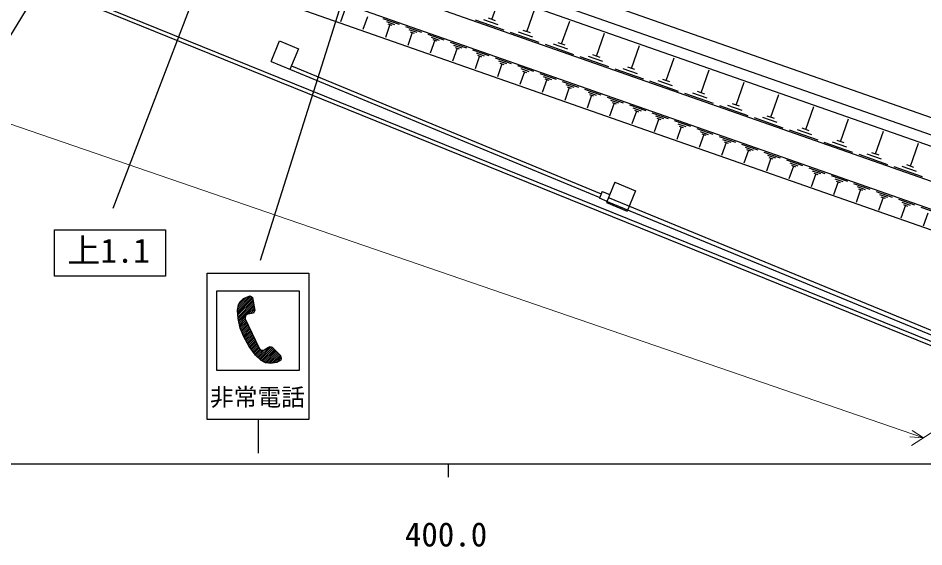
# Model space of a CAD drawing. Units: millimetres, scale not verified. Extents: x 40000 to 680000, y 20000 to 380000.
# Drawn here: x 435412 to 504056, y 198715 to 238765 of the extents above; entities that cross this region are included whole.
import ezdxf
from ezdxf.enums import TextEntityAlignment as Align

# ---------------------------------------------------------------- set-up
doc = ezdxf.new("R2010")
doc.units = ezdxf.units.MM
doc.header["$LTSCALE"] = 1000
for name, color, linetype, lineweight in [('M-BGD', 7, 'Continuous', 25), ('M-STR-HTXT', 7, 'Continuous', 13), ('M-STR-STRC', 7, 'Continuous', 25), ('M-TTL-BAND', 7, 'Continuous', 25)]:
    doc.layers.add(name, color=color, linetype=linetype, lineweight=lineweight)
doc.styles.add('ＭＳ ゴシック', font='')
doc.styles.get('ＭＳ ゴシック').set_extended_font_data('MS Gothic')

msp = doc.modelspace()

# ---------------------------------------------------------------- hatches: boundary and pattern name
at = {"layer": 'M-STR-STRC'}
h = msp.add_hatch(dxfattribs=at)
h.set_pattern_fill('USER', color=256, style=0, pattern_type=2)
h.set_pattern_definition([(45, (453410, 213234), (-141.421, 141.421), []), (45, (453410, 213376), (-141.421, 141.421), [])])
h.paths.add_polyline_path([(453410, 213234), (453820, 212824), (454155, 212663), (454404, 212626), (454690, 212626), (455025, 212688), (455311, 212862), (455335, 212986), (455286, 213222), (454665, 213831), (454516, 213893), (454379, 213843), (454044, 213619), (453832, 213619), (453671, 213756), (452615, 215992), (452640, 216240), (452826, 216352), (453249, 216427), (453348, 216626), (453186, 217607), (452988, 217731), (452727, 217632), (452491, 217520), (452280, 217321), (452106, 217060), (452044, 216638), (452093, 216017), (452230, 215284), (452516, 214626), (452913, 213880)])

# ---------------------------------------------------------------- linework, layer by layer
at = {"layer": 'M-BGD'}
for p, q in [((540570, 218627), (368212, 279016)), ((539854, 216705), (366779, 277346)), ((540134, 217455), (367798, 277836)), ((538982, 214362), (363593, 275813)), ((538283, 212488), (359588, 275097)), ((537760, 211082), (435577, 246883)), ((426381, 245951), (527549, 205000)), ((426164, 245715), (526750, 205000)), ((471320, 238662), (471929, 240398)), ((460189, 239468), (459845, 238486)), ((473963, 237736), (474571, 239473)), ((461888, 238873), (461544, 237891)), ((463059, 238738), (464286, 238308)), ((463587, 238278), (463243, 237296)), ((463323, 238508), (463937, 238293)), ((463434, 238331), (463740, 238224)), ((472254, 237848), (470083, 238608)), ((471787, 238255), (470702, 238635)), ((471592, 238567), (471049, 238757)), ((476605, 236810), (477214, 238547)), ((464758, 238143), (465985, 237713)), ((465286, 237682), (464942, 236701)), ((465022, 237912), (465635, 237698)), ((465132, 237736), (465439, 237629)), ((466457, 237547), (467684, 237118)), ((474896, 236922), (472726, 237682)), ((474430, 237329), (473344, 237709)), ((474234, 237641), (473692, 237831)), ((479248, 235884), (479856, 237621)), ((454578, 235475), (455224, 237038)), ((455224, 237038), (456654, 236448)), ((466984, 237087), (466640, 236106)), ((466721, 237317), (467334, 237102)), ((466831, 237141), (467138, 237033)), ((468156, 236952), (469383, 236522)), ((476877, 236715), (476334, 236905)), ((456654, 236448), (456008, 234884)), ((468683, 236492), (468339, 235510)), ((468419, 236722), (469033, 236507)), ((468530, 236546), (468836, 236438)), ((469854, 236357), (471081, 235927)), ((477539, 235996), (475368, 236756)), ((477072, 236403), (475987, 236783)), ((481890, 234959), (482499, 236695)), ((454578, 235475), (479489, 225183)), ((470382, 235897), (470038, 234915)), ((470118, 236127), (470732, 235912)), ((470228, 235951), (470535, 235843)), ((471553, 235762), (472780, 235332)), ((471817, 235532), (472430, 235317)), ((480181, 235070), (478011, 235831)), ((479715, 235477), (478629, 235857)), ((479519, 235789), (478977, 235979)), ((484533, 234033), (485141, 235769)), ((456120, 235156), (479601, 225455)), ((472081, 235302), (471737, 234320)), ((471927, 235355), (472234, 235248)), ((473252, 235167), (474479, 234737)), ((473516, 234937), (474129, 234722)), ((482824, 234144), (480653, 234905)), ((482357, 234551), (481272, 234932)), ((482162, 234863), (481619, 235054)), ((487175, 233107), (487784, 234843)), ((473779, 234706), (473435, 233725)), ((473626, 234760), (473933, 234653)), ((474951, 234572), (476178, 234142)), ((475478, 234111), (475134, 233130)), ((475214, 234341), (475828, 234126)), ((475325, 234165), (475631, 234057)), ((484804, 233938), (484262, 234128)), ((476649, 233976), (477876, 233546)), ((477177, 233516), (476833, 232535)), ((476913, 233746), (477527, 233531)), ((477023, 233570), (477330, 233462)), ((485466, 233218), (483296, 233979)), ((485000, 233626), (483914, 234006)), ((489818, 232181), (490426, 233917)), ((478348, 233381), (479575, 232951)), ((478876, 232921), (478532, 231939)), ((478612, 233151), (479225, 232936)), ((478722, 232975), (479029, 232867)), ((480047, 232786), (481274, 232356)), ((488109, 232292), (485938, 233053)), ((487642, 232700), (486557, 233080)), ((487447, 233012), (486904, 233202)), ((492460, 231255), (493069, 232992)), ((480574, 232326), (480230, 231344)), ((480311, 232556), (480924, 232341)), ((480421, 232379), (480728, 232272)), ((481746, 232191), (482972, 231761)), ((490751, 231367), (488581, 232127)), ((490285, 231774), (489199, 232154)), ((490089, 232086), (489547, 232276)), ((495103, 230329), (495711, 232066)), ((482273, 231730), (481929, 230749)), ((482009, 231961), (482623, 231746)), ((482120, 231784), (482426, 231677)), ((483444, 231596), (484671, 231166)), ((483708, 231365), (484322, 231150)), ((492732, 231160), (492189, 231350)), ((483972, 231135), (483628, 230154)), ((483818, 231189), (484125, 231082)), ((485143, 231000), (486370, 230571)), ((485407, 230770), (486020, 230555)), ((493394, 230441), (491223, 231201)), ((492927, 230848), (491842, 231228)), ((497745, 229403), (498354, 231140)), ((485671, 230540), (485327, 229559)), ((485517, 230594), (485824, 230486)), ((486842, 230405), (488069, 229975)), ((487106, 230175), (487719, 229960)), ((487216, 229999), (487523, 229891)), ((496036, 229515), (493865, 230275)), ((495570, 229922), (494484, 230302)), ((495374, 230234), (494832, 230424)), ((500388, 228478), (500996, 230214)), ((487369, 229945), (487025, 228963)), ((488541, 229810), (489767, 229380)), ((489068, 229350), (488724, 228368)), ((488804, 229580), (489418, 229365)), ((488915, 229403), (489221, 229296)), ((498679, 228589), (496508, 229350)), ((498212, 228996), (497127, 229377)), ((498017, 229308), (497474, 229499)), ((503030, 227552), (503639, 229288)), ((490239, 229215), (491466, 228785)), ((490767, 228754), (490423, 227773)), ((490503, 228985), (491117, 228770)), ((490613, 228808), (490920, 228701)), ((491938, 228620), (493165, 228190)), ((492466, 228159), (492122, 227178)), ((492202, 228389), (492815, 228175)), ((492312, 228213), (492619, 228106)), ((493637, 228024), (494864, 227595)), ((501321, 227663), (499150, 228424)), ((500855, 228070), (499769, 228451)), ((500659, 228383), (500117, 228573)), ((494164, 227564), (493820, 226583)), ((493901, 227794), (494514, 227579)), ((494011, 227618), (494318, 227510)), ((495336, 227429), (496562, 226999)), ((503964, 226737), (501793, 227498)), ((503497, 227145), (502412, 227525)), ((503302, 227457), (502759, 227647)), ((495863, 226969), (495519, 225987)), ((495599, 227199), (496213, 226984)), ((495710, 227023), (496016, 226915)), ((497034, 226834), (498261, 226404)), ((497298, 226604), (497911, 226389)), ((480643, 226328), (480011, 224798)), ((480643, 226328), (482201, 225684)), ((497562, 226374), (497218, 225392)), ((497408, 226427), (497715, 226320)), ((498733, 226239), (499960, 225809)), ((498997, 226009), (499610, 225794)), ((479676, 225636), (479462, 225119)), ((479676, 225636), (480258, 225396)), ((482201, 225684), (481569, 224154)), ((499261, 225779), (498917, 224797)), ((499107, 225832), (499414, 225725)), ((500432, 225644), (501659, 225214)), ((500959, 225183), (500615, 224202)), ((500696, 225414), (501309, 225199)), ((500806, 225237), (501113, 225130)), ((480048, 224877), (479462, 225119)), ((480011, 224798), (481569, 224154)), ((480048, 224877), (525103, 206338)), ((480208, 225155), (509388, 213148)), ((502131, 225048), (503357, 224619)), ((502658, 224588), (502314, 223607)), ((502394, 224818), (503008, 224603)), ((502505, 224642), (502811, 224534)), ((503829, 224453), (505056, 224023)), ((504357, 223993), (504013, 223011))]:
    msp.add_line(p, q, dxfattribs=at)
at = {"layer": 'M-STR-HTXT'}
for p, q in [((303773, 275772), (504020, 206969)), ((544637, 233690), (503127, 206381)), ((504020, 206969), (503156, 207530)), ((504020, 206969), (502993, 207057))]:
    msp.add_line(p, q, dxfattribs=at)
at = {"layer": 'M-STR-STRC'}
for p, q in [((456678, 273259), (428477, 227071)), ((442625, 224378), (461130, 272793)), ((469121, 269176), (453762, 220394)), ((438181, 219226), (438181, 222726)), ((438181, 222726), (446581, 222726)), ((446581, 222726), (446581, 219226)), ((446581, 219226), (438181, 219226)), ((452491, 217520), (452727, 217632)), ((452727, 217632), (452988, 217731)), ((452988, 217731), (453186, 217607)), ((453186, 217607), (453348, 216626)), ((452044, 216638), (452106, 217060)), ((452106, 217060), (452280, 217321)), ((452280, 217321), (452491, 217520)), ((452093, 216017), (452044, 216638)), ((452640, 216240), (452615, 215992)), ((452826, 216352), (452640, 216240)), ((453249, 216427), (452826, 216352)), ((453348, 216626), (453249, 216427)), ((452230, 215284), (452093, 216017)), ((452615, 215992), (453671, 213756)), ((452516, 214626), (452230, 215284)), ((452913, 213880), (452516, 214626)), ((453410, 213234), (452913, 213880)), ((453671, 213756), (453832, 213619)), ((453832, 213619), (454044, 213619)), ((454044, 213619), (454379, 213843)), ((454379, 213843), (454516, 213893)), ((454516, 213893), (454665, 213831)), ((454665, 213831), (455286, 213222)), ((453820, 212824), (453410, 213234)), ((454155, 212663), (453820, 212824)), ((455311, 212862), (455025, 212688)), ((455286, 213222), (455335, 212986)), ((455335, 212986), (455311, 212862)), ((454404, 212626), (454155, 212663)), ((454690, 212626), (454404, 212626)), ((455025, 212688), (454690, 212626)), ((453597, 208353), (453597, 205813))]:
    msp.add_line(p, q, dxfattribs=at)
for points in [[(449745, 219438), (457449, 219438), (457449, 208353), (449745, 208353)], [(450478, 218113), (456717, 218113), (456717, 212082), (450478, 212082)]]:
    msp.add_lwpolyline(points, close=True, dxfattribs=at)
at = {"layer": 'M-TTL-BAND'}
for p, q in [((40000, 205000), (579000, 205000)), ((468000, 205000), (468000, 204000))]:
    msp.add_line(p, q, dxfattribs=at)

# ---------------------------------------------------------------- texts
at = {"layer": 'M-STR-STRC', "style": 'ＭＳ ゴシック'}
msp.add_text('上1.1', height=1833, dxfattribs=at).set_placement((442267, 219689), align=Align.BOTTOM_CENTER)
msp.add_text('非常電話', height=1320, dxfattribs=at).set_placement((453545, 210061), align=Align.MIDDLE_CENTER)
at = {"layer": 'M-TTL-BAND', "style": 'ＭＳ ゴシック'}
msp.add_text('400.0', height=1833, dxfattribs=at).set_placement((467844, 198195), align=Align.BOTTOM_CENTER)

doc.saveas('drawing.dxf')
